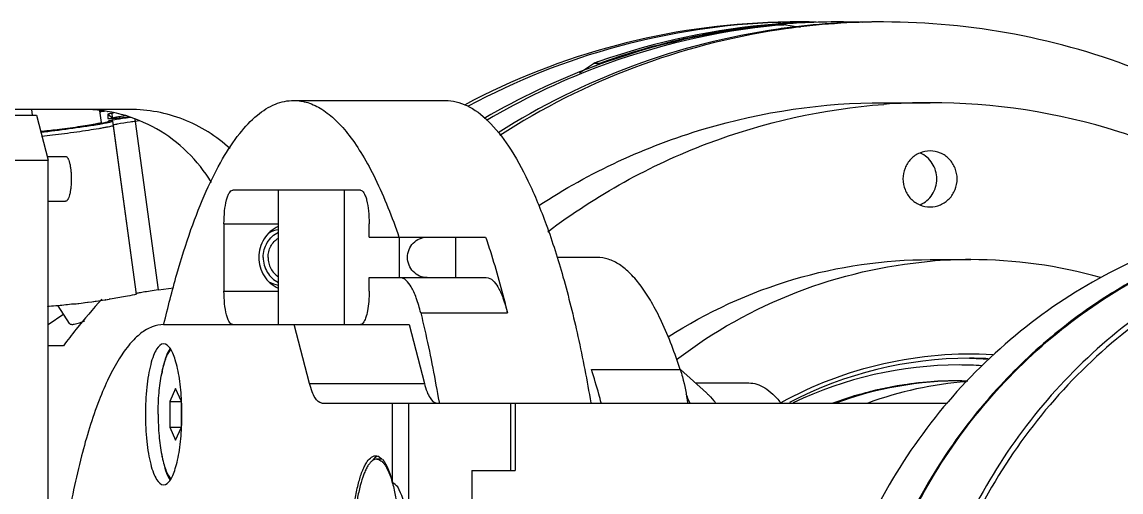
# Model space of a CAD drawing. Header units: millimetres. Extents: x 0 to 841, y 0 to 594.
# Drawn here: x 559.56 to 584.05, y 238.32 to 248.81 of the extents above; entities that cross this region are included whole.
import ezdxf

# ---------------------------------------------------------------- set-up
doc = ezdxf.new("R2010")
doc.units = ezdxf.units.MM
doc.header["$LTSCALE"] = 46.255
doc.layers.get('0').update_dxf_attribs({"linetype": 'CONTINUOUS'})
for name, color, linetype in [('APSF_BLANK_LAYER', 7, 'CONTINUOUS'), ('AXIS', 7, 'CONTINUOUS'), ('PRT_SURFACE', 7, 'CONTINUOUS')]:
    doc.layers.add(name, color=color, linetype=linetype)

msp = doc.modelspace()

# ---------------------------------------------------------------- linework, layer by layer
at = {"color": 7, "linetype": 'CONTINUOUS'}
for p, q in [((576.411, 248.76), (576.421, 248.761)), ((576.411, 248.646), (576.419, 248.648)), ((576.412, 248.744), (576.542, 248.744)), ((576.913, 248.682), (576.542, 248.744)), ((576.822, 248.779), (576.813, 248.778)), ((571.983, 247.667), (572.301, 247.882)), ((572.43, 247.882), (572.301, 247.882)), ((572.345, 247.824), (572.43, 247.882)), ((572.303, 247.812), (572.32, 247.818)), ((561.964, 246.855), (551.387, 246.855)), ((558.028, 246.725), (559.883, 246.725)), ((559.798, 246.725), (559.781, 246.855)), ((559.883, 246.725), (560.142, 245.725)), ((561.335, 246.56), (561.299, 246.825)), ((561.319, 246.795), (561.315, 246.824)), ((561.468, 246.808), (561.468, 246.808)), ((561.578, 246.663), (561.472, 246.744)), ((561.472, 246.744), (561.478, 246.652)), ((561.478, 246.652), (561.479, 246.651)), ((561.585, 246.658), (561.585, 246.658)), ((562.09, 246.587), (562.083, 246.636)), ((561.505, 246.57), (561.483, 246.587)), ((561.483, 246.587), (561.483, 246.581)), ((561.499, 246.569), (561.483, 246.581)), ((561.596, 246.495), (562.106, 242.737)), ((561.619, 246.51), (561.61, 246.508)), ((562.173, 246.598), (562.09, 246.587)), ((562.6, 242.828), (562.09, 246.587)), ((558.934, 245.725), (560.142, 245.725)), ((560.142, 232.91), (560.142, 245.725)), ((567.104, 245.055), (564.257, 245.055)), ((565.276, 242.055), (565.276, 245.055)), ((566.751, 242.055), (566.751, 245.055)), ((564.063, 244.305), (565.276, 244.305)), ((564.063, 244.305), (564.063, 242.805)), ((567.298, 244.005), (567.298, 244.305)), ((567.298, 244.005), (569.894, 244.005)), ((567.976, 243.105), (567.976, 244.005)), ((569.23, 243.105), (569.23, 244.005)), ((567.298, 243.105), (569.908, 243.105)), ((567.298, 242.805), (567.298, 243.105)), ((562.6, 242.828), (562.94, 242.874)), ((564.063, 242.805), (565.276, 242.805)), ((560.619, 242.081), (560.37, 242.478)), ((560.722, 242.515), (560.706, 242.514)), ((560.735, 242.517), (560.722, 242.515)), ((561.517, 242.623), (561.504, 242.621)), ((561.529, 242.625), (561.517, 242.623)), ((560.491, 242.285), (560.142, 242.05)), ((568.448, 242.315), (570.38, 242.315)), ((562.718, 242.055), (568.19, 242.055)), ((565.969, 240.744), (565.63, 242.055)), ((568.19, 242.055), (568.529, 240.744)), ((560.484, 241.584), (560.142, 241.584)), ((572.252, 241.051), (574.232, 241.051)), ((562.984, 240.632), (562.854, 240.344)), ((563.113, 240.344), (562.984, 240.632)), ((565.969, 240.744), (568.529, 240.744)), ((562.854, 240.344), (563.113, 240.344)), ((562.854, 240.344), (562.854, 239.766)), ((563.113, 239.766), (563.113, 240.344)), ((566.244, 240.305), (580.184, 240.305)), ((568.855, 240.326), (568.856, 240.319)), ((570.454, 238.805), (570.454, 240.305)), ((570.551, 240.305), (570.551, 238.805)), ((562.854, 239.766), (563.113, 239.766)), ((562.854, 239.766), (562.984, 239.478)), ((562.984, 239.478), (563.113, 239.766)), ((567.573, 239.055), (567.466, 239.055)), ((569.585, 238.805), (570.551, 238.805)), ((569.585, 238.805), (569.585, 225.305))]:
    msp.add_line(p, q, dxfattribs=at)
at = {"color": 40, "linetype": 'CONTINUOUS'}
msp.add_line((580.509, 240.805), (580.453, 240.805), dxfattribs=at)
at = {"color": 7, "linetype": 'CONTINUOUS'}
for centre, radius, start, end in [((576.835, 233.062), 15.744, 91.5455, 118.0871), ((576.966, 233.058), 15.748, 92.0203, 118.2772), ((578.673, 232.98), 15.829, 98.2168, 122.4836), ((578.805, 232.973), 15.836, 98.6003, 122.8626), ((577.806, 233.081), 15.725, 95.0822, 110.417), ((577.936, 233.076), 15.73, 95.55, 110.8109), ((577.61, 233.086), 15.72, 94.5511, 109.2865), ((577.732, 233.131), 15.674, 97.4095, 102.4619), ((577.729, 233.155), 15.65, 94.8226, 97.4081), ((577.597, 233.176), 15.629, 94.3519, 94.5306), ((576.821, 233.165), 15.64, 91.031, 91.5049), ((576.951, 233.166), 15.638, 91.5049, 91.9789), ((577.727, 233.174), 15.631, 94.3519, 94.8221), ((577.919, 233.201), 15.604, 95.0616, 95.53), ((578.633, 233.165), 15.64, 97.6647, 98.1369), ((577.597, 233.18), 15.625, 93.8819, 94.3169), ((578.764, 233.146), 15.659, 90.4796, 98.5468), ((577.597, 233.188), 15.617, 92.8436, 93.8819), ((576.821, 233.164), 15.641, 89.9996, 91.031), ((576.951, 233.164), 15.641, 90.4731, 91.5049), ((577.726, 233.184), 15.621, 93.3515, 94.3519), ((578.634, 233.15), 15.655, 90.0065, 97.6621), ((576.951, 233.165), 15.64, 89.9996, 90.4731), ((577.727, 233.173), 15.632, 90.4741, 93.3175), ((577.597, 233.182), 15.623, 92.3691, 92.8435), ((576.951, 233.167), 15.638, 88.8609, 89.9996), ((577.727, 233.163), 15.642, 90.0006, 90.4743), ((577.727, 233.161), 15.644, 87.9197, 90.0005), ((578.762, 233.196), 15.609, 90.0005, 90.4734), ((577.756, 233.032), 15.776, 103.1731, 109.7316), ((577.739, 233.1), 15.706, 102.4628, 103.169), ((577.622, 233.046), 15.762, 109.2801, 109.7329), ((577.882, 232.882), 15.938, 110.4868, 120.2172), ((578.002, 232.902), 15.916, 110.8086, 120.5392), ((562.144, 243.766), 3.057, 100.5475, 100.8784), ((561.338, 249.631), 2.988, 274.5442, 274.8854), ((562.273, 243.078), 3.757, 100.283, 100.5492), ((562.155, 243.61), 3.057, 100.5475, 100.8784), ((565.368, 243.589), 0.591, 98.9729, 120.7621), ((580.701, 232.792), 10.713, 74.3017, 89.9875), ((565.368, 243.521), 0.591, 239.2379, 261.0271), ((557.568, 268.728), 26.401, 276.8876, 278.5736), ((572.762, 232.34), 15.369, 138.0156, 141.2926), ((572.784, 232.322), 15.398, 141.2917, 143.0216), ((580.677, 232.681), 8.624, 87.2389, 89.9987), ((580.511, 232.612), 8.193, 90.0155, 110.0948), ((581.228, 232.593), 8.212, 94.2969, 110.0782), ((565.25, 237.805), 2.666, 15.5847, 15.9887)]:
    msp.add_arc(centre, radius, start, end, dxfattribs=at)
for points, knots in [([(589.505, 244.58), (588.776, 245.25), (587.197, 246.457), (584.546, 247.797), (581.703, 248.62), (579.74, 248.805), (578.762, 248.805)], [0, 0, 0, 0, 0.251736, 0.502058, 0.751314, 1, 1, 1, 1]), ([(565.616, 247.055), (565.722, 247.055), (565.945, 247.018), (566.265, 246.861), (566.575, 246.607), (566.876, 246.26), (567.168, 245.822), (567.566, 245.076), (567.811, 244.45), (567.963, 244.005)], [0, 0, 0, 0, 0.078694, 0.16414, 0.261493, 0.374082, 0.503719, 0.65124, 1, 1, 1, 1]), ([(571.077, 244.712), (572.212, 245.451), (574.699, 246.609), (577.415, 247.005), (578.762, 247.005)], [0, 0, 0, 0, 0.501314, 1, 1, 1, 1]), ([(587.841, 244.471), (586.669, 245.285), (584.076, 246.565), (581.215, 247.005), (579.798, 247.005)], [0, 0, 0, 0, 0.501444, 1, 1, 1, 1]), ([(563.785, 245.227), (563.634, 245.473), (563.272, 245.929), (562.579, 246.452), (561.781, 246.78), (561.211, 246.855), (560.928, 246.855)], [0, 0, 0, 0, 0.252838, 0.503483, 0.752268, 1, 1, 1, 1]), ([(561.319, 246.795), (561.319, 246.794), (561.316, 246.792), (561.314, 246.791), (561.312, 246.79)], [0, 0, 0, 0, 0.314193, 1, 1, 1, 1]), ([(561.318, 246.813), (561.327, 246.813), (561.355, 246.815), (561.383, 246.817), (561.404, 246.818)], [0, 0, 0, 0, 0.286717, 1, 1, 1, 1]), ([(561.468, 246.808), (561.469, 246.807), (561.47, 246.807), (561.471, 246.807), (561.471, 246.807)], [0, 0, 0, 0, 0.406045, 1, 1, 1, 1]), ([(561.568, 246.768), (561.554, 246.766), (561.531, 246.761), (561.499, 246.754), (561.484, 246.749), (561.472, 246.746), (561.472, 246.744)], [0, 0, 0, 0, 0.424687, 0.736003, 0.927723, 1, 1, 1, 1]), ([(561.479, 246.651), (561.481, 246.649), (561.491, 246.649), (561.51, 246.649), (561.539, 246.65), (561.562, 246.652), (561.575, 246.653)], [0, 0, 0, 0, 0.091808, 0.290492, 0.595044, 1, 1, 1, 1]), ([(561.609, 246.667), (561.603, 246.665), (561.596, 246.663), (561.586, 246.661), (561.585, 246.658)], [0, 0, 0, 0, 0.709276, 1, 1, 1, 1]), ([(561.593, 246.654), (561.616, 246.656), (561.73, 246.667), (561.845, 246.681), (561.936, 246.693)], [0, 0, 0, 0, 0.201288, 1, 1, 1, 1]), ([(561.987, 246.677), (561.949, 246.672), (561.818, 246.652), (561.688, 246.632), (561.595, 246.615)], [0, 0, 0, 0, 0.290583, 1, 1, 1, 1]), ([(561.679, 246.681), (561.671, 246.68), (561.648, 246.676), (561.625, 246.671), (561.609, 246.667)], [0, 0, 0, 0, 0.306388, 1, 1, 1, 1]), ([(561.859, 246.711), (561.842, 246.709), (561.782, 246.699), (561.721, 246.689), (561.679, 246.681)], [0, 0, 0, 0, 0.286186, 1, 1, 1, 1]), ([(564.199, 245.98), (563.897, 246.256), (563.19, 246.7), (562.369, 246.855), (561.964, 246.855)], [0, 0, 0, 0, 0.502079, 1, 1, 1, 1]), ([(561.335, 246.56), (561.335, 246.557), (561.316, 246.553), (561.294, 246.545), (561.246, 246.536), (561.185, 246.523), (561.108, 246.51), (560.981, 246.489), (560.802, 246.462), (560.576, 246.43), (560.297, 246.394), (560.097, 246.371), (559.974, 246.361)], [0, 0, 0, 0, 0.007635, 0.028516, 0.062478, 0.108681, 0.166, 0.232968, 0.388865, 0.560629, 0.730898, 1, 1, 1, 1]), ([(561.596, 246.495), (561.596, 246.491), (561.578, 246.486), (561.554, 246.478), (561.505, 246.467), (561.442, 246.454), (561.361, 246.44), (561.227, 246.416), (561.032, 246.385), (560.778, 246.348), (560.51, 246.311), (560.249, 246.278), (560.08, 246.258), (560, 246.25)], [0, 0, 0, 0, 0.00694, 0.025265, 0.055015, 0.095652, 0.14643, 0.20636, 0.348926, 0.512384, 0.684141, 0.850964, 1, 1, 1, 1]), ([(561.483, 246.581), (561.483, 246.577), (561.465, 246.573), (561.443, 246.564), (561.395, 246.554), (561.359, 246.547), (561.339, 246.543)], [0, 0, 0, 0, 0.072184, 0.263977, 0.575354, 1, 1, 1, 1]), ([(561.578, 246.612), (561.564, 246.609), (561.541, 246.604), (561.509, 246.598), (561.495, 246.592), (561.483, 246.589), (561.483, 246.587)], [0, 0, 0, 0, 0.424687, 0.736003, 0.927723, 1, 1, 1, 1]), ([(561.61, 246.508), (561.607, 246.507), (561.602, 246.505), (561.596, 246.503), (561.595, 246.502)], [0, 0, 0, 0, 0.697993, 1, 1, 1, 1]), ([(561.689, 246.525), (561.682, 246.523), (561.659, 246.519), (561.635, 246.514), (561.619, 246.51)], [0, 0, 0, 0, 0.306388, 1, 1, 1, 1]), ([(562.09, 246.587), (562.051, 246.581), (561.917, 246.562), (561.784, 246.542), (561.689, 246.525)], [0, 0, 0, 0, 0.288093, 1, 1, 1, 1]), ([(579.576, 244.728), (579.631, 244.751), (579.734, 244.816), (579.854, 244.954), (579.931, 245.121), (579.957, 245.305), (579.931, 245.489), (579.854, 245.656), (579.734, 245.794), (579.631, 245.859), (579.576, 245.882)], [0, 0, 0, 0, 0.123332, 0.247894, 0.373604, 0.5, 0.626396, 0.752106, 0.876668, 1, 1, 1, 1]), ([(564.063, 244.305), (564.063, 244.401), (564.072, 244.579), (564.104, 244.787), (564.146, 244.923), (564.18, 245.002), (564.226, 245.055), (564.257, 245.055)], [0, 0, 0, 0, 0.358007, 0.665561, 0.78738, 0.883288, 1, 1, 1, 1]), ([(567.104, 245.055), (567.135, 245.055), (567.181, 245.002), (567.216, 244.923), (567.258, 244.787), (567.289, 244.579), (567.298, 244.401), (567.298, 244.305)], [0, 0, 0, 0, 0.116712, 0.21262, 0.334439, 0.641993, 1, 1, 1, 1]), ([(589.247, 219.587), (588.495, 219.643), (586.996, 219.902), (584.862, 220.717), (582.913, 221.928), (581.216, 223.494), (579.832, 225.359), (578.808, 227.457), (578.179, 229.715), (577.967, 232.055), (578.179, 234.395), (578.808, 236.653), (579.832, 238.751), (581.216, 240.616), (582.913, 242.182), (584.862, 243.393), (586.996, 244.208), (588.495, 244.467), (589.247, 244.523)], [0, 0, 0, 0, 0.061424, 0.123047, 0.184987, 0.247314, 0.310043, 0.373132, 0.436494, 0.5, 0.563506, 0.626867, 0.689957, 0.752686, 0.815013, 0.876953, 0.938576, 1, 1, 1, 1]), ([(590.116, 244.482), (589.358, 244.397), (587.851, 244.076), (585.726, 243.163), (583.804, 241.853), (582.157, 240.192), (580.843, 238.24), (579.907, 236.068), (579.383, 233.752), (579.29, 231.376), (579.63, 229.025), (580.392, 226.781), (581.549, 224.725), (583.059, 222.931), (584.87, 221.464), (586.917, 220.375), (589.126, 219.706), (590.656, 219.555), (591.418, 219.555)], [0, 0, 0, 0, 0.061464, 0.12316, 0.185197, 0.247633, 0.310471, 0.373656, 0.437084, 0.500619, 0.564112, 0.627416, 0.690413, 0.753025, 0.815229, 0.877061, 0.938606, 1, 1, 1, 1]), ([(591.444, 244.455), (590.661, 244.455), (589.089, 244.295), (586.826, 243.583), (584.741, 242.427), (582.915, 240.874), (581.417, 238.982), (580.305, 236.826), (579.621, 234.487), (579.39, 232.055), (579.621, 229.623), (580.305, 227.284), (581.417, 225.128), (582.915, 223.236), (584.741, 221.683), (586.826, 220.527), (589.089, 219.815), (590.661, 219.655), (591.444, 219.655)], [0, 0, 0, 0, 0.061433, 0.123029, 0.18493, 0.247223, 0.309939, 0.373043, 0.436442, 0.5, 0.563558, 0.626957, 0.690061, 0.752777, 0.81507, 0.876971, 0.938567, 1, 1, 1, 1]), ([(564.937, 243.555), (564.937, 243.613), (564.953, 243.729), (565.022, 243.889), (565.13, 244.024), (565.225, 244.091), (565.275, 244.116)], [0, 0, 0, 0, 0.252585, 0.503909, 0.753134, 1, 1, 1, 1]), ([(565.046, 243.555), (565.046, 243.598), (565.056, 243.683), (565.102, 243.804), (565.176, 243.909), (565.24, 243.964), (565.275, 243.987)], [0, 0, 0, 0, 0.252198, 0.503353, 0.752743, 1, 1, 1, 1]), ([(568.589, 243.105), (568.532, 243.105), (568.417, 243.129), (568.272, 243.229), (568.176, 243.379), (568.143, 243.555), (568.176, 243.731), (568.272, 243.881), (568.417, 243.981), (568.532, 244.005), (568.589, 244.005)], [0, 0, 0, 0, 0.122995, 0.24717, 0.373005, 0.5, 0.626995, 0.75283, 0.877005, 1, 1, 1, 1]), ([(569.894, 244.005), (569.939, 243.875), (570.121, 243.317), (570.274, 242.751), (570.38, 242.315)], [0, 0, 0, 0, 0.234758, 1, 1, 1, 1]), ([(564.937, 243.555), (564.937, 243.497), (564.953, 243.381), (565.022, 243.221), (565.13, 243.086), (565.225, 243.019), (565.275, 242.994)], [0, 0, 0, 0, 0.252585, 0.503909, 0.753134, 1, 1, 1, 1]), ([(565.046, 243.555), (565.046, 243.512), (565.056, 243.427), (565.102, 243.306), (565.176, 243.201), (565.24, 243.146), (565.275, 243.123)], [0, 0, 0, 0, 0.252198, 0.503353, 0.752743, 1, 1, 1, 1]), ([(574.232, 241.051), (574.113, 241.415), (573.922, 241.928), (573.608, 242.54), (573.378, 242.9), (573.14, 243.186), (572.894, 243.395), (572.639, 243.525), (572.462, 243.555), (572.378, 243.555)], [0, 0, 0, 0, 0.35091, 0.499156, 0.62916, 0.741652, 0.838398, 0.922733, 1, 1, 1, 1]), ([(568.448, 242.315), (568.421, 242.428), (568.376, 242.587), (568.296, 242.782), (568.208, 242.956), (568.086, 243.105), (567.976, 243.105)], [0, 0, 0, 0, 0.366062, 0.520381, 0.654466, 1, 1, 1, 1]), ([(569.908, 243.105), (570.018, 243.105), (570.14, 242.956), (570.228, 242.781), (570.307, 242.587), (570.353, 242.428), (570.38, 242.315)], [0, 0, 0, 0, 0.345514, 0.479613, 0.634091, 1, 1, 1, 1]), ([(562.067, 242.721), (562, 242.704), (561.821, 242.672), (561.641, 242.642), (561.529, 242.625)], [0, 0, 0, 0, 0.375521, 1, 1, 1, 1]), ([(562.106, 242.737), (562.106, 242.733), (562.087, 242.728), (562.077, 242.724), (562.067, 242.721)], [0, 0, 0, 0, 0.273959, 1, 1, 1, 1]), ([(562.6, 242.828), (562.539, 242.82), (562.426, 242.804), (562.292, 242.783), (562.204, 242.767), (562.157, 242.759), (562.127, 242.751), (562.111, 242.747), (562.106, 242.744)], [0, 0, 0, 0, 0.367699, 0.684067, 0.808802, 0.905002, 0.969406, 1, 1, 1, 1]), ([(564.257, 242.055), (564.226, 242.055), (564.18, 242.108), (564.146, 242.187), (564.104, 242.323), (564.072, 242.531), (564.063, 242.709), (564.063, 242.805)], [0, 0, 0, 0, 0.116712, 0.21262, 0.334439, 0.641993, 1, 1, 1, 1]), ([(567.298, 242.805), (567.298, 242.728), (567.293, 242.581), (567.268, 242.378), (567.229, 242.216), (567.19, 242.125), (567.166, 242.093)], [0, 0, 0, 0, 0.315296, 0.602219, 0.83609, 1, 1, 1, 1]), ([(560.706, 242.514), (560.593, 242.5), (560.413, 242.481), (560.233, 242.464), (560.165, 242.463)], [0, 0, 0, 0, 0.625704, 1, 1, 1, 1]), ([(560.165, 242.463), (560.161, 242.463), (560.15, 242.463), (560.139, 242.463), (560.132, 242.464)], [0, 0, 0, 0, 0.321953, 1, 1, 1, 1]), ([(568.448, 242.315), (568.486, 242.158), (568.639, 241.499), (568.768, 240.834), (568.855, 240.326)], [0, 0, 0, 0, 0.238508, 1, 1, 1, 1]), ([(562.718, 242.055), (562.632, 242.055), (562.448, 242.018), (562.191, 241.862), (561.945, 241.614), (561.708, 241.278), (561.481, 240.856), (561.176, 240.14), (560.847, 239.052), (560.536, 237.549), (560.305, 235.838), (560.162, 233.983), (560.114, 232.055), (560.162, 230.127), (560.305, 228.272), (560.536, 226.561), (560.847, 225.058), (561.176, 223.97), (561.481, 223.254), (561.708, 222.832), (561.945, 222.496), (562.191, 222.248), (562.448, 222.092), (562.632, 222.055), (562.718, 222.055)], [0, 0, 0, 0, 0.011999, 0.02546, 0.041394, 0.060358, 0.082588, 0.108128, 0.168733, 0.240732, 0.321847, 0.409301, 0.5, 0.590699, 0.678153, 0.759268, 0.831267, 0.891872, 0.917412, 0.939642, 0.958606, 0.97454, 0.988001, 1, 1, 1, 1]), ([(560.619, 242.081), (560.626, 242.069), (560.667, 242.056), (560.784, 242.074), (560.886, 242.11), (560.963, 242.141)], [0, 0, 0, 0, 0.113775, 0.31103, 1, 1, 1, 1]), ([(567.155, 242.081), (567.151, 242.077), (567.137, 242.064), (567.118, 242.055), (567.104, 242.055)], [0, 0, 0, 0, 0.291364, 1, 1, 1, 1]), ([(562.596, 240.055), (562.596, 240.214), (562.608, 240.518), (562.655, 240.881), (562.712, 241.134), (562.759, 241.287), (562.812, 241.408), (562.856, 241.474), (562.879, 241.499)], [0, 0, 0, 0, 0.320708, 0.610417, 0.73505, 0.842492, 0.930955, 1, 1, 1, 1]), ([(572.47, 240.31), (572.453, 240.374), (572.385, 240.622), (572.311, 240.869), (572.252, 241.051)], [0, 0, 0, 0, 0.2589, 1, 1, 1, 1]), ([(574.232, 241.051), (574.249, 240.997), (574.32, 240.754), (574.366, 240.503), (574.395, 240.308)], [0, 0, 0, 0, 0.221381, 1, 1, 1, 1]), ([(566.244, 240.305), (566.181, 240.305), (566.09, 240.411), (566.021, 240.568), (565.986, 240.681), (565.969, 240.744)], [0, 0, 0, 0, 0.34894, 0.635744, 1, 1, 1, 1]), ([(568.529, 240.744), (568.545, 240.681), (568.581, 240.568), (568.649, 240.411), (568.741, 240.305), (568.803, 240.305)], [0, 0, 0, 0, 0.364256, 0.65106, 1, 1, 1, 1]), ([(562.596, 240.055), (562.596, 239.896), (562.608, 239.592), (562.655, 239.229), (562.712, 238.976), (562.759, 238.823), (562.812, 238.702), (562.856, 238.636), (562.879, 238.611)], [0, 0, 0, 0, 0.320708, 0.610417, 0.73505, 0.842492, 0.930955, 1, 1, 1, 1]), ([(567.466, 239.055), (567.449, 239.055), (567.412, 239.048), (567.36, 239.016), (567.311, 238.967), (567.264, 238.9), (567.218, 238.815), (567.157, 238.672), (567.092, 238.454), (567.029, 238.154), (566.983, 237.812), (566.955, 237.441), (566.945, 237.055), (566.955, 236.669), (566.983, 236.298), (567.029, 235.956), (567.092, 235.656), (567.157, 235.438), (567.218, 235.295), (567.264, 235.21), (567.311, 235.143), (567.36, 235.094), (567.412, 235.062), (567.449, 235.055), (567.466, 235.055)], [0, 0, 0, 0, 0.011999, 0.02546, 0.041394, 0.060358, 0.082588, 0.108128, 0.168733, 0.240732, 0.321847, 0.409301, 0.5, 0.590699, 0.678153, 0.759268, 0.831267, 0.891872, 0.917412, 0.939642, 0.958606, 0.97454, 0.988001, 1, 1, 1, 1]), ([(567.466, 239.055), (567.482, 239.055), (567.516, 239.049), (567.564, 239.021), (567.611, 238.978), (567.655, 238.919), (567.698, 238.845), (567.757, 238.719), (567.791, 238.614), (567.813, 238.539)], [0, 0, 0, 0, 0.073733, 0.155424, 0.250784, 0.363153, 0.494108, 0.644147, 1, 1, 1, 1]), ([(567.818, 238.521), (567.846, 238.419), (567.895, 238.198), (567.945, 237.845), (567.977, 237.458), (567.987, 237.055), (567.977, 236.652), (567.945, 236.265), (567.895, 235.912), (567.846, 235.691), (567.818, 235.589)], [0, 0, 0, 0, 0.10702, 0.229165, 0.361871, 0.5, 0.638129, 0.770835, 0.89298, 1, 1, 1, 1])]:
    msp.add_open_spline(points, degree=3, knots=knots, dxfattribs=at)
msp.add_open_spline([(567.166, 242.093), (567.162, 242.089), (567.158, 242.085), (567.155, 242.081)], degree=3, dxfattribs=at)
at = {"color": 40, "linetype": 'CONTINUOUS'}
msp.add_open_spline([(580.453, 240.805), (580.394, 240.803), (580.305, 240.801), (580.202, 240.798), (580.143, 240.796), (580.099, 240.795), (580.062, 240.794), (580.033, 240.793), (580.014, 240.793), (580, 240.792), (579.99, 240.792), (579.984, 240.792), (579.98, 240.792), (579.977, 240.791), (579.972, 240.791), (579.961, 240.79), (579.944, 240.789), (579.922, 240.787), (579.9, 240.785), (579.871, 240.782), (579.819, 240.778), (579.746, 240.772), (579.672, 240.765), (579.621, 240.761), (579.592, 240.758), (579.57, 240.756), (579.548, 240.755), (579.531, 240.753), (579.52, 240.752), (579.515, 240.752), (579.512, 240.752), (579.508, 240.751), (579.502, 240.75), (579.493, 240.749), (579.478, 240.747), (579.46, 240.744), (579.43, 240.74), (579.394, 240.735), (579.35, 240.728), (579.306, 240.722), (579.262, 240.716), (579.219, 240.709), (579.175, 240.703), (579.138, 240.698), (579.109, 240.693), (579.091, 240.691), (579.076, 240.689), (579.065, 240.687), (579.056, 240.686), (579.05, 240.685), (579.046, 240.684), (579.043, 240.684), (579.041, 240.683), (579.037, 240.683), (579.031, 240.681), (579.022, 240.679), (579.011, 240.677), (578.996, 240.674), (578.978, 240.671), (578.949, 240.665), (578.913, 240.657), (578.87, 240.648), (578.826, 240.64), (578.783, 240.631), (578.739, 240.622), (578.696, 240.613), (578.66, 240.606), (578.631, 240.6), (578.613, 240.596), (578.598, 240.593), (578.589, 240.591), (578.583, 240.59), (578.579, 240.589), (578.575, 240.588), (578.571, 240.587), (578.563, 240.585), (578.554, 240.582), (578.538, 240.578), (578.52, 240.573), (578.497, 240.567), (578.466, 240.559), (578.413, 240.545), (578.337, 240.525), (578.262, 240.504), (578.208, 240.49), (578.178, 240.482), (578.155, 240.476), (578.136, 240.471), (578.121, 240.467), (578.112, 240.465), (578.104, 240.463), (578.099, 240.461), (578.096, 240.46), (578.092, 240.459), (578.086, 240.457), (578.077, 240.454), (578.062, 240.449), (578.044, 240.443), (578.015, 240.434), (577.979, 240.422), (577.936, 240.407), (577.878, 240.388), (577.806, 240.364), (577.72, 240.335), (577.662, 240.316), (577.633, 240.307)], degree=3, knots=[0, 0, 0, 0, 0.0625, 0.09375, 0.109375, 0.125, 0.140625, 0.148438, 0.15625, 0.160156, 0.164062, 0.166016, 0.166992, 0.167969, 0.169922, 0.171875, 0.179688, 0.1875, 0.195312, 0.203125, 0.21875, 0.25, 0.28125, 0.296875, 0.304688, 0.3125, 0.320312, 0.328125, 0.330078, 0.332031, 0.333008, 0.333984, 0.335938, 0.339844, 0.34375, 0.351562, 0.359375, 0.375, 0.390625, 0.40625, 0.421875, 0.4375, 0.453125, 0.46875, 0.476562, 0.484375, 0.488281, 0.492188, 0.496094, 0.498047, 0.499023, 0.5, 0.500977, 0.501953, 0.503906, 0.507812, 0.511719, 0.515625, 0.523438, 0.53125, 0.546875, 0.5625, 0.578125, 0.59375, 0.609375, 0.625, 0.640625, 0.648438, 0.65625, 0.660156, 0.664062, 0.666016, 0.666992, 0.667969, 0.669922, 0.671875, 0.675781, 0.679688, 0.6875, 0.695312, 0.703125, 0.71875, 0.75, 0.78125, 0.796875, 0.804688, 0.8125, 0.820312, 0.824219, 0.828125, 0.830078, 0.832031, 0.833008, 0.833984, 0.835938, 0.839844, 0.84375, 0.851562, 0.859375, 0.875, 0.890625, 0.90625, 0.9375, 0.96875, 1, 1, 1, 1], dxfattribs=at)
at = {"layer": 'APSF_BLANK_LAYER', "color": 7, "linetype": 'CONTINUOUS'}
for centre, radius, start, end in [((580.405, 232.652), 8.653, 85.5394, 88.2005), ((580.449, 232.616), 8.539, 90.0316, 115.6657), ((580.444, 232.661), 8.494, 86.5592, 89.9989)]:
    msp.add_arc(centre, radius, start, end, dxfattribs=at)
at = {"layer": 'AXIS', "color": 7, "linetype": 'CONTINUOUS'}
for p, q in [((565.616, 247.055), (568.997, 247.055)), ((578.762, 247.005), (579.798, 247.005)), ((560.121, 245.806), (560.531, 245.806)), ((560.142, 244.806), (560.531, 244.806)), ((572.378, 243.555), (571.483, 243.555)), ((579.798, 243.505), (580.703, 243.505)), ((574.233, 241.052), (574.816, 240.532)), ((574.566, 240.755), (575.758, 240.755)), ((580.509, 240.805), (580.639, 240.805)), ((567.817, 238.539), (567.817, 240.305)), ((568.184, 237.728), (568.184, 240.305)), ((576.464, 240.311), (576.477, 240.318))]:
    msp.add_line(p, q, dxfattribs=at)
for centre, radius, start, end in [((579.798, 233.046), 13.959, 90.0016, 94.2483), ((580.704, 232.812), 10.693, 90.0024, 94.852), ((580.683, 232.618), 8.687, 90.0386, 117.5238), ((557.131, 240.055), 5.995, 357.2287, 2.7713), ((568.378, 237.816), 6.56, 22.3814, 24.2183), ((567.423, 238.937), 0.197, 61.2003, 62.4378), ((567.303, 238.791), 0.386, 41.2232, 45.5166)]:
    msp.add_arc(centre, radius, start, end, dxfattribs=at)
msp.add_ellipse((566.041, 237.055), major_axis=(2.541, 0), ratio=0.816497, start_param=0.727276, end_param=0.797085, dxfattribs=at)
for points, knots in [([(562.724, 242.063), (562.811, 242.437), (562.992, 243.147), (563.304, 244.14), (563.641, 245.001), (563.999, 245.722), (564.375, 246.297), (564.768, 246.721), (565.18, 246.99), (565.478, 247.055), (565.616, 247.055)], [0, 0, 0, 0, 0.190166, 0.36219, 0.51485, 0.647426, 0.75993, 0.853552, 0.931485, 1, 1, 1, 1]), ([(568.997, 247.055), (569.077, 247.055), (569.243, 247.035), (569.582, 246.91), (570.001, 246.585), (570.451, 246.003), (570.878, 245.219), (571.278, 244.239), (571.644, 243.078), (571.972, 241.75), (572.154, 240.807), (572.238, 240.311)], [0, 0, 0, 0, 0.030729, 0.06304, 0.137118, 0.229411, 0.342696, 0.477495, 0.63308, 0.807937, 1, 1, 1, 1]), ([(571.28, 244.128), (572.359, 244.943), (574.751, 246.273), (577.424, 246.867), (578.764, 246.967)], [0, 0, 0, 0, 0.501582, 1, 1, 1, 1]), ([(579.798, 245.93), (579.719, 245.93), (579.559, 245.897), (579.358, 245.757), (579.225, 245.55), (579.194, 245.386), (579.194, 245.305)], [0, 0, 0, 0, 0.245984, 0.494339, 0.745984, 1, 1, 1, 1]), ([(580.401, 245.305), (580.401, 245.386), (580.37, 245.55), (580.237, 245.757), (580.036, 245.897), (579.876, 245.93), (579.798, 245.93)], [0, 0, 0, 0, 0.254016, 0.505661, 0.754016, 1, 1, 1, 1]), ([(560.531, 245.806), (560.552, 245.806), (560.576, 245.779), (560.593, 245.746), (560.609, 245.71), (560.625, 245.656), (560.64, 245.581), (560.652, 245.495), (560.659, 245.402), (560.661, 245.339), (560.661, 245.306)], [0, 0, 0, 0, 0.11665, 0.161312, 0.212631, 0.334401, 0.479064, 0.642048, 0.817759, 1, 1, 1, 1]), ([(560.661, 245.306), (560.661, 245.273), (560.659, 245.21), (560.652, 245.117), (560.64, 245.031), (560.625, 244.956), (560.609, 244.902), (560.593, 244.866), (560.576, 244.833), (560.552, 244.806), (560.531, 244.806)], [0, 0, 0, 0, 0.182241, 0.357952, 0.520936, 0.665599, 0.787369, 0.838688, 0.88335, 1, 1, 1, 1]), ([(579.194, 245.305), (579.194, 245.224), (579.225, 245.06), (579.358, 244.853), (579.559, 244.713), (579.719, 244.68), (579.798, 244.68)], [0, 0, 0, 0, 0.254016, 0.505661, 0.754016, 1, 1, 1, 1]), ([(579.798, 244.68), (579.876, 244.68), (580.036, 244.713), (580.237, 244.853), (580.37, 245.06), (580.401, 245.224), (580.401, 245.305)], [0, 0, 0, 0, 0.245984, 0.494339, 0.745984, 1, 1, 1, 1]), ([(589.244, 244.555), (588.455, 244.555), (586.87, 244.393), (584.589, 243.676), (582.487, 242.511), (580.646, 240.945), (579.136, 239.038), (578.015, 236.864), (577.326, 234.506), (577.093, 232.055), (577.326, 229.604), (578.015, 227.246), (579.136, 225.072), (580.646, 223.165), (582.487, 221.599), (584.589, 220.434), (586.87, 219.717), (588.455, 219.555), (589.244, 219.555)], [0, 0, 0, 0, 0.061433, 0.123031, 0.184931, 0.247224, 0.30994, 0.373043, 0.436442, 0.5, 0.563558, 0.626957, 0.69006, 0.752776, 0.815069, 0.876969, 0.938567, 1, 1, 1, 1]), ([(565.273, 244.244), (565.145, 244.186), (564.917, 243.987), (564.795, 243.555), (564.917, 243.123), (565.145, 242.924), (565.273, 242.866)], [0, 0, 0, 0, 0.247833, 0.5, 0.752167, 1, 1, 1, 1]), ([(573.963, 241.782), (574.827, 242.338), (576.716, 243.207), (578.776, 243.505), (579.798, 243.505)], [0, 0, 0, 0, 0.501291, 1, 1, 1, 1]), ([(574.147, 241.276), (574.961, 241.897), (576.767, 242.913), (578.786, 243.381), (579.799, 243.467)], [0, 0, 0, 0, 0.501588, 1, 1, 1, 1]), ([(585.305, 243.534), (584.767, 243.293), (583.722, 242.73), (582.295, 241.662), (581.032, 240.392), (579.602, 238.463), (578.352, 235.681), (577.841, 232.055), (578.352, 228.428), (579.603, 225.646), (581.032, 223.718), (582.296, 222.447), (583.723, 221.379), (584.768, 220.816), (585.306, 220.576)], [0, 0, 0, 0, 0.061622, 0.123526, 0.185739, 0.248262, 0.373797, 0.5, 0.626204, 0.751739, 0.814261, 0.876474, 0.938378, 1, 1, 1, 1]), ([(562.718, 241.63), (562.653, 241.63), (562.557, 241.519), (562.484, 241.354), (562.423, 241.156), (562.375, 240.921), (562.324, 240.549), (562.301, 240.055), (562.324, 239.561), (562.375, 239.189), (562.423, 238.954), (562.484, 238.756), (562.557, 238.591), (562.653, 238.48), (562.718, 238.48)], [0, 0, 0, 0, 0.05834, 0.10629, 0.167189, 0.239537, 0.321045, 0.5, 0.678955, 0.760463, 0.832811, 0.89371, 0.94166, 1, 1, 1, 1]), ([(562.863, 241.527), (562.829, 241.477), (562.77, 241.35), (562.731, 241.216), (562.713, 241.14)], [0, 0, 0, 0, 0.432136, 1, 1, 1, 1]), ([(563.119, 240.345), (563.111, 240.515), (563.089, 240.76), (563.033, 241.067), (562.985, 241.257), (562.928, 241.414), (562.859, 241.547), (562.774, 241.63), (562.718, 241.63)], [0, 0, 0, 0, 0.365278, 0.526741, 0.668319, 0.78682, 0.880519, 1, 1, 1, 1]), ([(576.477, 240.318), (577.193, 240.711), (578.738, 241.3), (580.386, 241.437), (581.197, 241.391)], [0, 0, 0, 0, 0.501002, 1, 1, 1, 1]), ([(562.713, 241.14), (562.709, 241.126), (562.696, 241.069), (562.684, 241.011), (562.676, 240.967)], [0, 0, 0, 0, 0.240095, 1, 1, 1, 1]), ([(575.758, 240.755), (575.819, 240.755), (575.946, 240.735), (576.129, 240.646), (576.306, 240.503), (576.413, 240.382), (576.466, 240.315)], [0, 0, 0, 0, 0.211257, 0.440057, 0.700045, 1, 1, 1, 1]), ([(574.816, 240.532), (574.833, 240.516), (574.905, 240.449), (574.97, 240.374), (575.017, 240.315)], [0, 0, 0, 0, 0.234753, 1, 1, 1, 1]), ([(562.718, 238.48), (562.774, 238.48), (562.859, 238.563), (562.928, 238.696), (562.985, 238.853), (563.033, 239.043), (563.089, 239.35), (563.111, 239.595), (563.119, 239.765)], [0, 0, 0, 0, 0.119481, 0.21318, 0.331681, 0.473259, 0.634722, 1, 1, 1, 1]), ([(562.676, 239.143), (562.678, 239.128), (562.689, 239.07), (562.702, 239.013), (562.713, 238.97)], [0, 0, 0, 0, 0.259678, 1, 1, 1, 1]), ([(567.442, 234.98), (567.355, 234.98), (567.257, 235.093), (567.185, 235.228), (567.121, 235.378), (567.054, 235.603), (566.989, 235.915), (566.941, 236.27), (566.911, 236.655), (566.901, 237.055), (566.911, 237.455), (566.941, 237.84), (566.989, 238.195), (567.054, 238.507), (567.121, 238.732), (567.185, 238.882), (567.257, 239.017), (567.355, 239.13), (567.442, 239.13)], [0, 0, 0, 0, 0.058331, 0.080663, 0.106324, 0.167209, 0.23954, 0.321029, 0.408884, 0.499999, 0.591115, 0.67897, 0.760459, 0.83279, 0.893675, 0.919337, 0.941669, 1, 1, 1, 1]), ([(567.419, 239.078), (567.415, 239.075), (567.401, 239.062), (567.388, 239.047), (567.378, 239.035)], [0, 0, 0, 0, 0.23697, 1, 1, 1, 1]), ([(567.442, 239.13), (567.46, 239.13), (567.485, 239.125), (567.508, 239.114), (567.514, 239.111)], [0, 0, 0, 0, 0.736535, 1, 1, 1, 1]), ([(567.517, 239.109), (567.522, 239.107), (567.542, 239.094), (567.561, 239.079), (567.574, 239.066)], [0, 0, 0, 0, 0.233435, 1, 1, 1, 1]), ([(567.594, 239.045), (567.645, 238.987), (567.733, 238.82), (567.789, 238.643), (567.817, 238.539)], [0, 0, 0, 0, 0.419342, 1, 1, 1, 1]), ([(562.713, 238.97), (562.731, 238.894), (562.77, 238.76), (562.829, 238.633), (562.863, 238.583)], [0, 0, 0, 0, 0.567864, 1, 1, 1, 1]), ([(568.184, 237.728), (568.17, 237.789), (568.108, 238.031), (568.018, 238.265), (567.939, 238.435)], [0, 0, 0, 0, 0.252043, 1, 1, 1, 1])]:
    msp.add_open_spline(points, degree=3, knots=knots, dxfattribs=at)
for points in [[(567.457, 239.106), (567.443, 239.098), (567.431, 239.088), (567.419, 239.078)], [(567.502, 239.125), (567.486, 239.121), (567.471, 239.114), (567.457, 239.106)]]:
    msp.add_open_spline(points, degree=3, dxfattribs=at)
at = {"layer": 'PRT_SURFACE', "color": 7, "linetype": 'CONTINUOUS'}
for p, q in [((561.578, 246.658), (561.57, 246.775)), ((561.579, 246.647), (561.578, 246.653)), ((561.582, 246.594), (561.581, 246.618)), ((560.722, 242.515), (560.706, 242.514)), ((560.735, 242.517), (560.722, 242.515)), ((561.433, 242.611), (561.422, 242.609)), ((561.517, 242.623), (561.504, 242.621)), ((561.529, 242.625), (561.517, 242.623))]:
    msp.add_line(p, q, dxfattribs=at)
at = {"layer": 'PRT_SURFACE', "color": 6, "linetype": 'CONTINUOUS'}
msp.add_line((561.582, 246.594), (562.106, 242.737), dxfattribs=at)
at = {"layer": 'PRT_SURFACE', "color": 7, "linetype": 'CONTINUOUS'}
for centre, radius, start, end in [((561.981, 239.784), 7.066, 95.071, 95.3401), ((558.015, 265.11), 22.756, 276.8625, 277.0454), ((557.5, 269.235), 26.913, 277.0581, 278.3808), ((558.103, 265.117), 22.751, 278.4159, 278.5987)]:
    msp.add_arc(centre, radius, start, end, dxfattribs=at)
for points, knots in [([(559.977, 246.348), (560.19, 246.37), (560.612, 246.424), (561.034, 246.485), (561.242, 246.52)], [0, 0, 0, 0, 0.503417, 1, 1, 1, 1]), ([(561.242, 246.52), (561.259, 246.523), (561.321, 246.534), (561.382, 246.545), (561.426, 246.553)], [0, 0, 0, 0, 0.280019, 1, 1, 1, 1]), ([(561.426, 246.553), (561.438, 246.556), (561.477, 246.563), (561.516, 246.571), (561.543, 246.578)], [0, 0, 0, 0, 0.307205, 1, 1, 1, 1]), ([(561.543, 246.578), (561.553, 246.581), (561.563, 246.585), (561.583, 246.59), (561.582, 246.594)], [0, 0, 0, 0, 0.726046, 1, 1, 1, 1]), ([(562.067, 242.721), (562, 242.704), (561.821, 242.672), (561.641, 242.642), (561.529, 242.625)], [0, 0, 0, 0, 0.375521, 1, 1, 1, 1]), ([(562.106, 242.737), (562.106, 242.733), (562.087, 242.728), (562.077, 242.724), (562.067, 242.721)], [0, 0, 0, 0, 0.273959, 1, 1, 1, 1]), ([(560.706, 242.514), (560.593, 242.5), (560.413, 242.481), (560.233, 242.464), (560.165, 242.463)], [0, 0, 0, 0, 0.625704, 1, 1, 1, 1]), ([(560.165, 242.463), (560.161, 242.463), (560.15, 242.463), (560.139, 242.463), (560.132, 242.464)], [0, 0, 0, 0, 0.321942, 1, 1, 1, 1])]:
    msp.add_open_spline(points, degree=3, knots=knots, dxfattribs=at)

doc.saveas('drawing.dxf')
